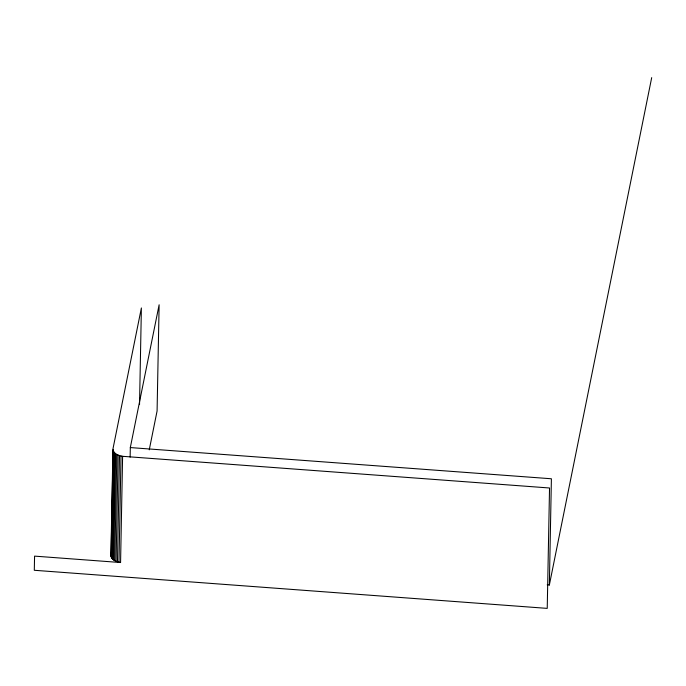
<?xml version="1.0" encoding="UTF-8"?>
<svg xmlns="http://www.w3.org/2000/svg" width="686" height="686" viewBox="0 0 686 686"><rect width="100%" height="100%" fill="white"/><g stroke="black" fill="none" stroke-linecap="round" stroke-linejoin="round"><path stroke-width="1.03" d="M112.933 449.544L110.892 555.763C111.552 560.222 116.731 561.877 120.573 562.529L122.605 456.31C118.618 455.693 112.607 453.609 113.01 448.635L141.385 307.954L139.532 404.611M111.038 556.672L113.079 450.453M111.398 557.572L113.439 451.354M111.964 558.438L114.005 452.22M112.727 559.262L114.768 453.043M113.687 560.016L115.72 453.798M114.802 560.711L116.843 454.492M116.08 561.311L118.121 455.092M117.478 561.825L119.518 455.607M118.987 562.228L121.028 456.01M130.134 457.133L130.314 447.572L159.126 304.773L157.085 410.991L149.248 449.845M547.222 584.832L549.357 584.987L551.398 478.768L130.314 447.572M549.357 584.987L651.7 77.621M120.573 562.529L34.574 556.123L34.3 570.28L547.231 608.379L549.537 487.995L122.605 456.31"/></g></svg>
